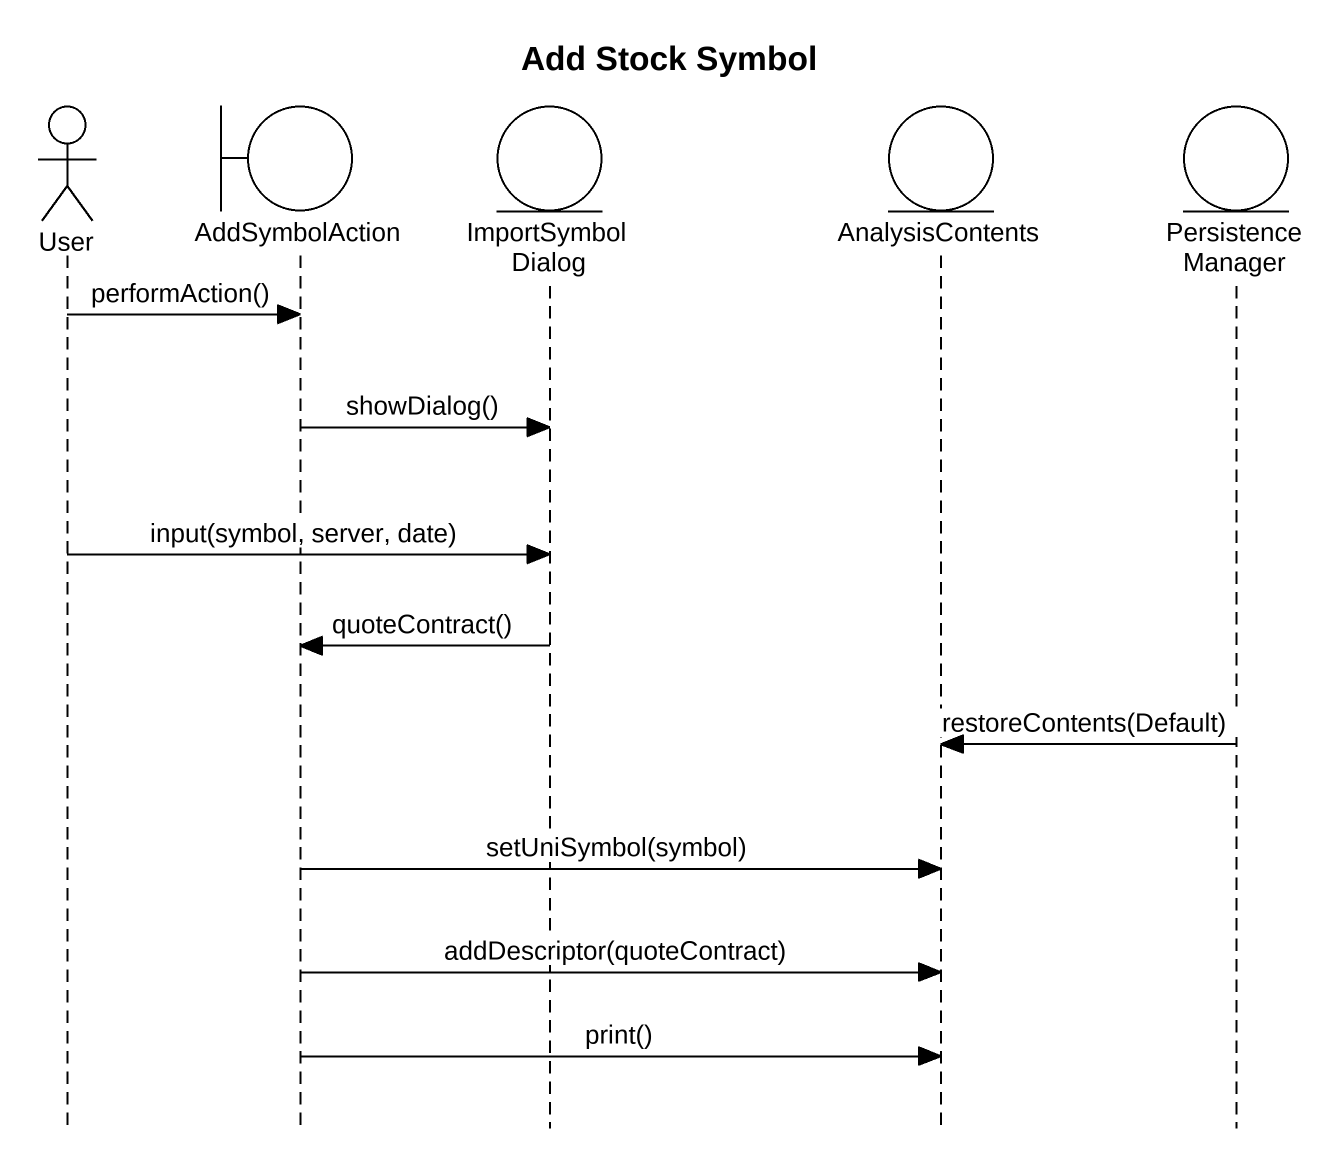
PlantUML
@startuml
title Add Stock Symbol
hide footbox
actor User
boundary AddSymbolAction
entity ImportSymbolDialog
entity AnalysisContents
entity PersistenceManager

User -> AddSymbolAction : performAction()
AddSymbolAction -> ImportSymbolDialog : showDialog()
User -> ImportSymbolDialog : input(symbol, server, date)
ImportSymbolDialog -> AddSymbolAction : quoteContract()
PersistenceManager -> AnalysisContents : restoreContents(Default)
AddSymbolAction -> AnalysisContents : setUniSymbol(symbol)
AddSymbolAction -> AnalysisContents : addDescriptor(quoteContract)
AddSymbolAction -> AnalysisContents : print()
@enduml
